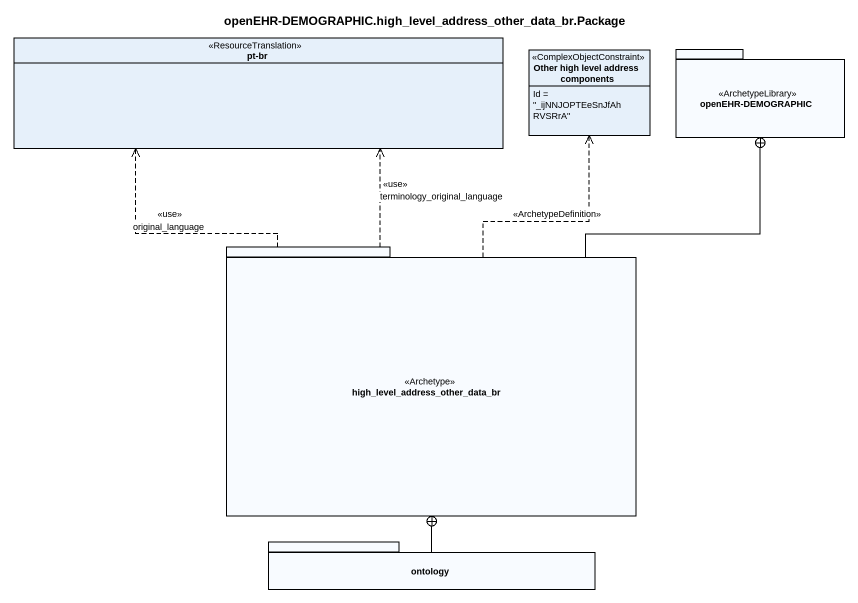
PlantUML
@startuml
title openEHR-DEMOGRAPHIC.high_level_address_other_data_br.Package
hide circle
hide empty members
enum "pt-br" as pt_br <<ResourceTranslation>>
class "Other high level address components" as Other_high_level_address <<ComplexObjectConstraint>> {
  Id = "_ijNNJOPTEeSnJfAhRVSRrA"
}
package "openEHR-DEMOGRAPHIC" as openEHR_DEMOGRAPHIC <<ArchetypeLibrary>> {
}
package "high_level_address_other_data_br" as high_level_address_other <<Archetype>> {
}
package ontology {
}
high_level_address_other .up.> pt_br : <<use>>\noriginal_language
high_level_address_other .up.> pt_br : <<use>>\nterminology_original_language
high_level_address_other .up.> Other_high_level_address : <<ArchetypeDefinition>>
high_level_address_other -up-+ openEHR_DEMOGRAPHIC
ontology -up-+ high_level_address_other
@enduml
